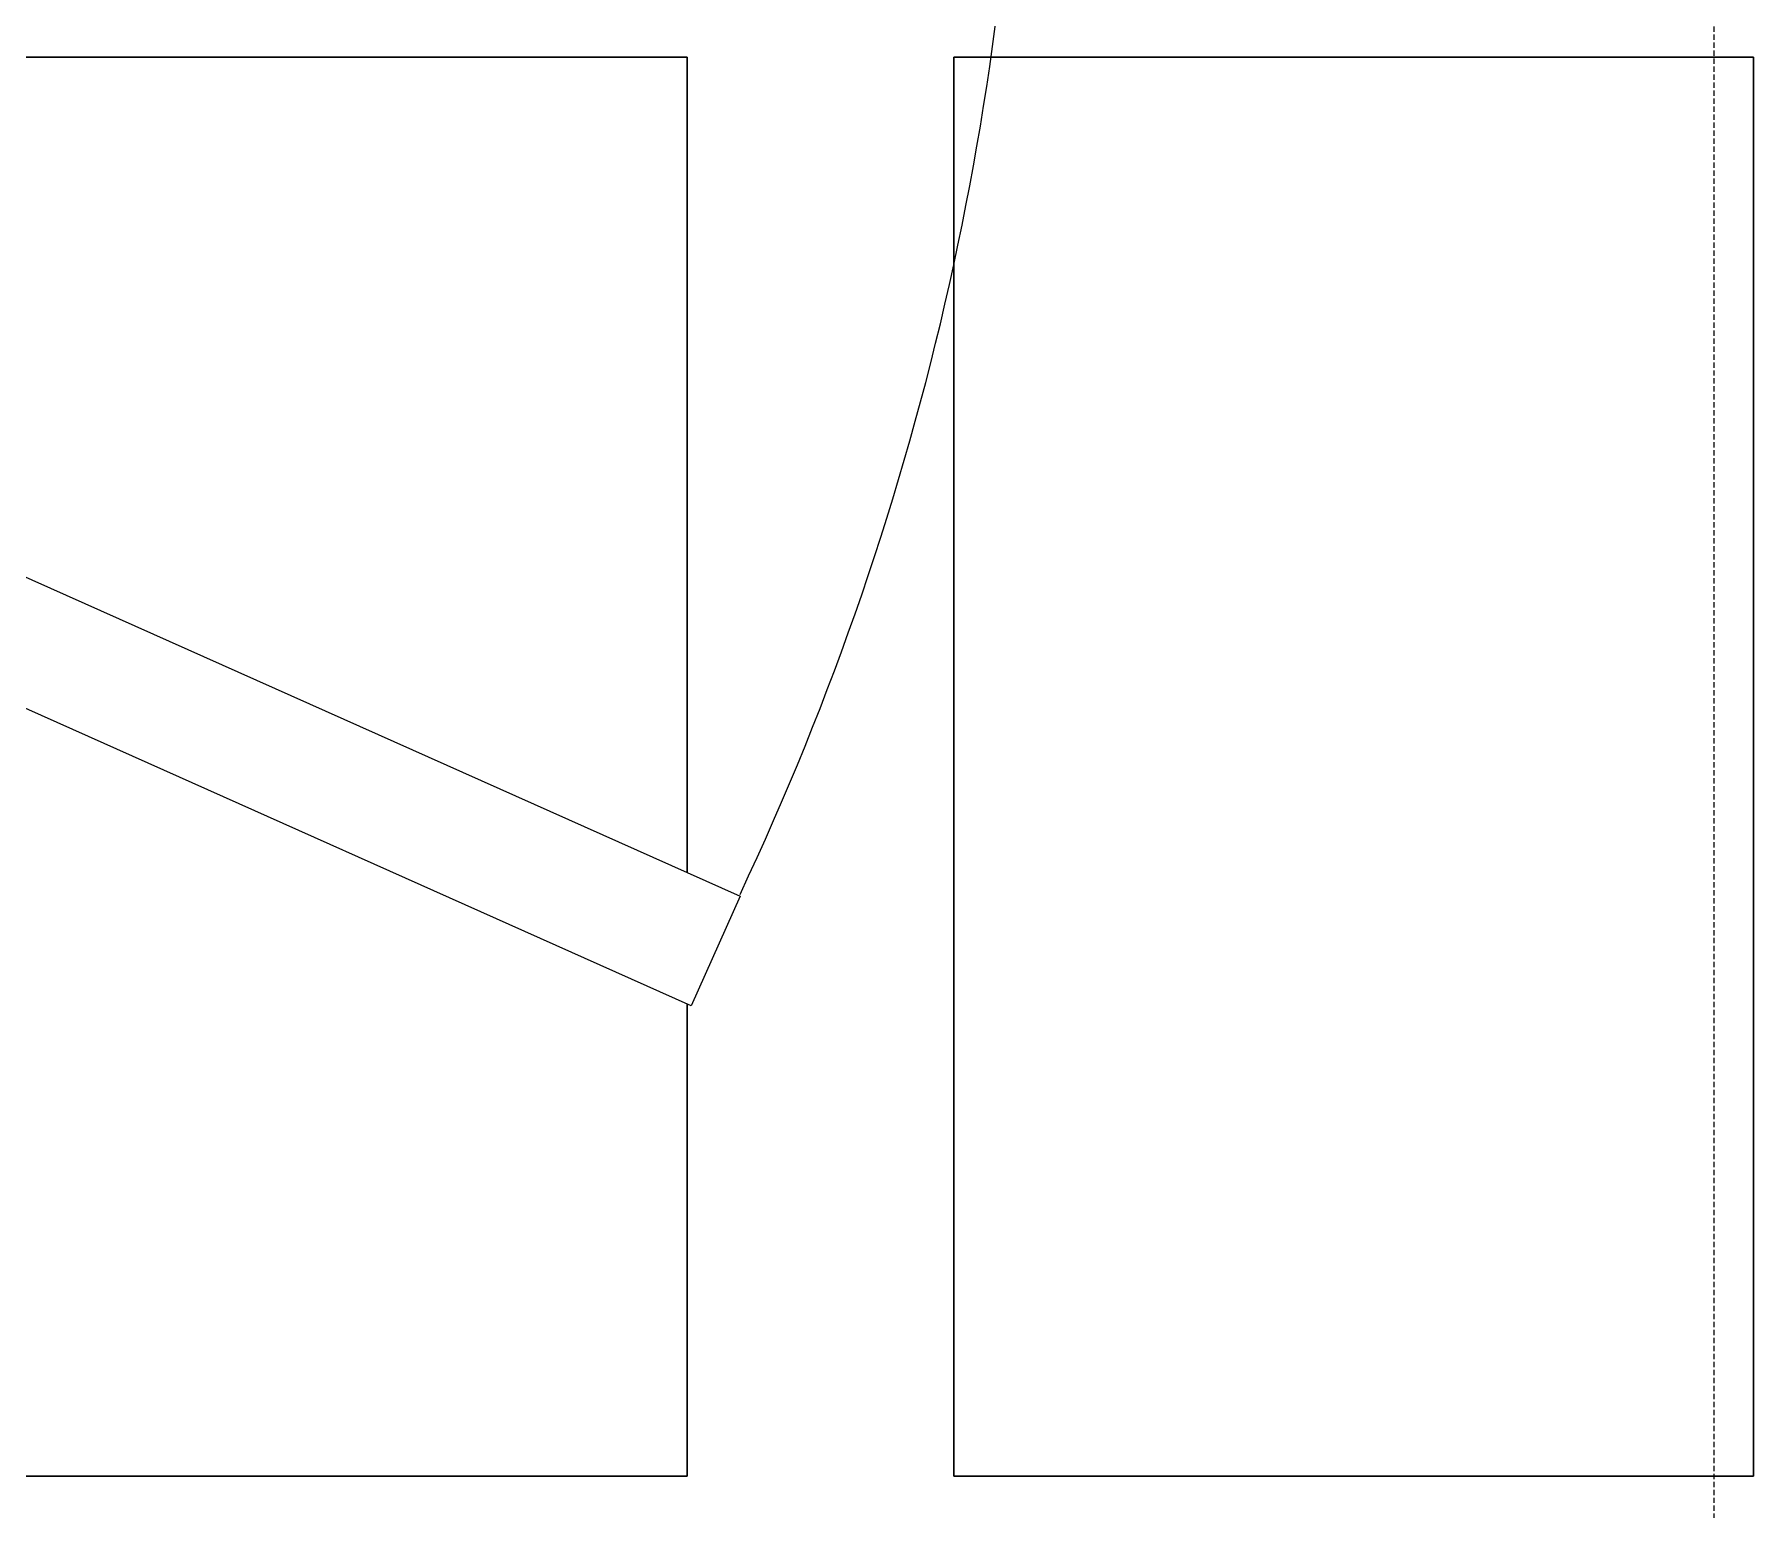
# Model space of a CAD drawing. Header units: millimetres. Extents: x -853228 to -774636, y -17776 to 22455.
# Drawn here: x -825752 to -825107, y 7249 to 7803 of the extents above; entities that cross this region are included whole.
import ezdxf

# ---------------------------------------------------------------- set-up
doc = ezdxf.new("R2010")
doc.units = ezdxf.units.MM
doc.linetypes.add('DPA_Hidden 50', pattern=[3, 2, -1])
for name, color, linetype, lineweight in [('A-DETL', 1, 'Continuous', 70), ('A-DOOR-E', 2, 'Continuous', 25), ('A-DOOR-OPNG', 2, 'Continuous', 9), ('A-GLAZ-CURT', 2, 'Continuous', 9)]:
    doc.layers.add(name, color=color, linetype=linetype, lineweight=lineweight)

# ---------------------------------------------------------------- blocks, each defined once
blk = doc.blocks.new('DPA_AC-SG-PI - A1_1200x1300 mm-9434749-4281-01 ENLARGED LOWER PLATFORM LEVEL - REFLECTED CEILING PLAN - SHEET 2')
at = {"layer": 'A-DOOR-E'}
for p, q in [((-556.64, 29.95), (494.88, -439.85)), ((476.52, -480.94), (-575, -11.13)), ((494.88, -439.85), (476.52, -480.94))]:
    blk.add_line(p, q, dxfattribs=at)
at = {"layer": 'A-DOOR-OPNG'}
blk.add_arc((-500, 30.2), 1100, 334.74419, 0, dxfattribs=at)
blk = doc.blocks.new('DPA_CP_Metal Ceiling Panel - Vertical Panel with Gap-10965286-4281-01 ENLARGED LOWER PLATFORM LEVEL - REFLECTED CEILING PLAN - SHEET 2')
at = {"layer": 'A-GLAZ-CURT'}
for p, q in [((-821807.37, 7794.02), (-821807.37, 7261.52)), ((-821507.37, 7794.02), (-821807.37, 7794.02)), ((-821507.37, 7794.02), (-821807.37, 7794.02)), ((-821807.37, 7794.02), (-821807.37, 7261.52)), ((-821807.37, 7261.52), (-821807.37, 7794.02)), ((-821807.37, 7794.02), (-821507.37, 7794.02)), ((-821507.37, 7794.02), (-821507.37, 7261.52)), ((-821507.37, 7261.52), (-821507.37, 7794.02)), ((-821507.37, 7794.02), (-821507.37, 7261.52)), ((-821507.37, 7261.52), (-821807.37, 7261.52)), ((-821807.37, 7261.52), (-821507.37, 7261.52)), ((-821507.37, 7261.52), (-821807.37, 7261.52))]:
    blk.add_line(p, q, dxfattribs=at)
blk = doc.blocks.new('DPA_CP_Metal Ceiling Panel - Vertical Panel with Gap-V9-4281-01 ENLARGED LOWER PLATFORM LEVEL - REFLECTED CEILING PLAN - SHEET 2')
at = {"layer": 'A-GLAZ-CURT'}
for p, q in [((-825807.37, 7794.02), (-825807.37, 7622.08)), ((-825507.37, 7794.02), (-825807.37, 7794.02)), ((-825507.37, 7794.02), (-825807.37, 7794.02)), ((-825807.37, 7794.02), (-825807.37, 7622.08)), ((-825807.37, 7622.08), (-825807.37, 7794.02)), ((-825807.37, 7794.02), (-825507.37, 7794.02)), ((-825507.37, 7794.02), (-825507.37, 7488.05)), ((-825507.37, 7488.05), (-825507.37, 7794.02)), ((-825507.37, 7794.02), (-825507.37, 7488.05)), ((-825807.37, 7572.8), (-825807.37, 7261.52)), ((-825807.37, 7572.8), (-825807.37, 7261.52)), ((-825807.37, 7261.52), (-825807.37, 7572.8)), ((-825507.37, 7438.76), (-825507.37, 7261.52)), ((-825507.37, 7261.52), (-825507.37, 7438.76)), ((-825507.37, 7438.76), (-825507.37, 7261.52)), ((-825507.37, 7261.52), (-825807.37, 7261.52)), ((-825807.37, 7261.52), (-825507.37, 7261.52)), ((-825507.37, 7261.52), (-825807.37, 7261.52))]:
    blk.add_line(p, q, dxfattribs=at)

msp = doc.modelspace()

# ---------------------------------------------------------------- linework, layer by layer
at = {"layer": 'A-DETL', "color": 55, "linetype": 'DPA_Hidden 50', "lineweight": 9}
msp.add_line((-825122.21, 6561.51), (-825122.21, 8944.02), dxfattribs=at)

# ---------------------------------------------------------------- block references
at = {"layer": 'A-DOOR-E'}
msp.add_blockref('DPA_AC-SG-PI - A1_1200x1300 mm-9434749-4281-01 ENLARGED LOWER PLATFORM LEVEL - REFLECTED CEILING PLAN - SHEET 2', (-825982.37, 7919.02), dxfattribs=at)
at = {"layer": 'A-GLAZ-CURT'}
for name, p in [('DPA_CP_Metal Ceiling Panel - Vertical Panel with Gap-V9-4281-01 ENLARGED LOWER PLATFORM LEVEL - REFLECTED CEILING PLAN - SHEET 2', (0, 0)), ('DPA_CP_Metal Ceiling Panel - Vertical Panel with Gap-10965286-4281-01 ENLARGED LOWER PLATFORM LEVEL - REFLECTED CEILING PLAN - SHEET 2', (-3600, 0))]:
    msp.add_blockref(name, p, dxfattribs=at)

doc.saveas('drawing.dxf')
